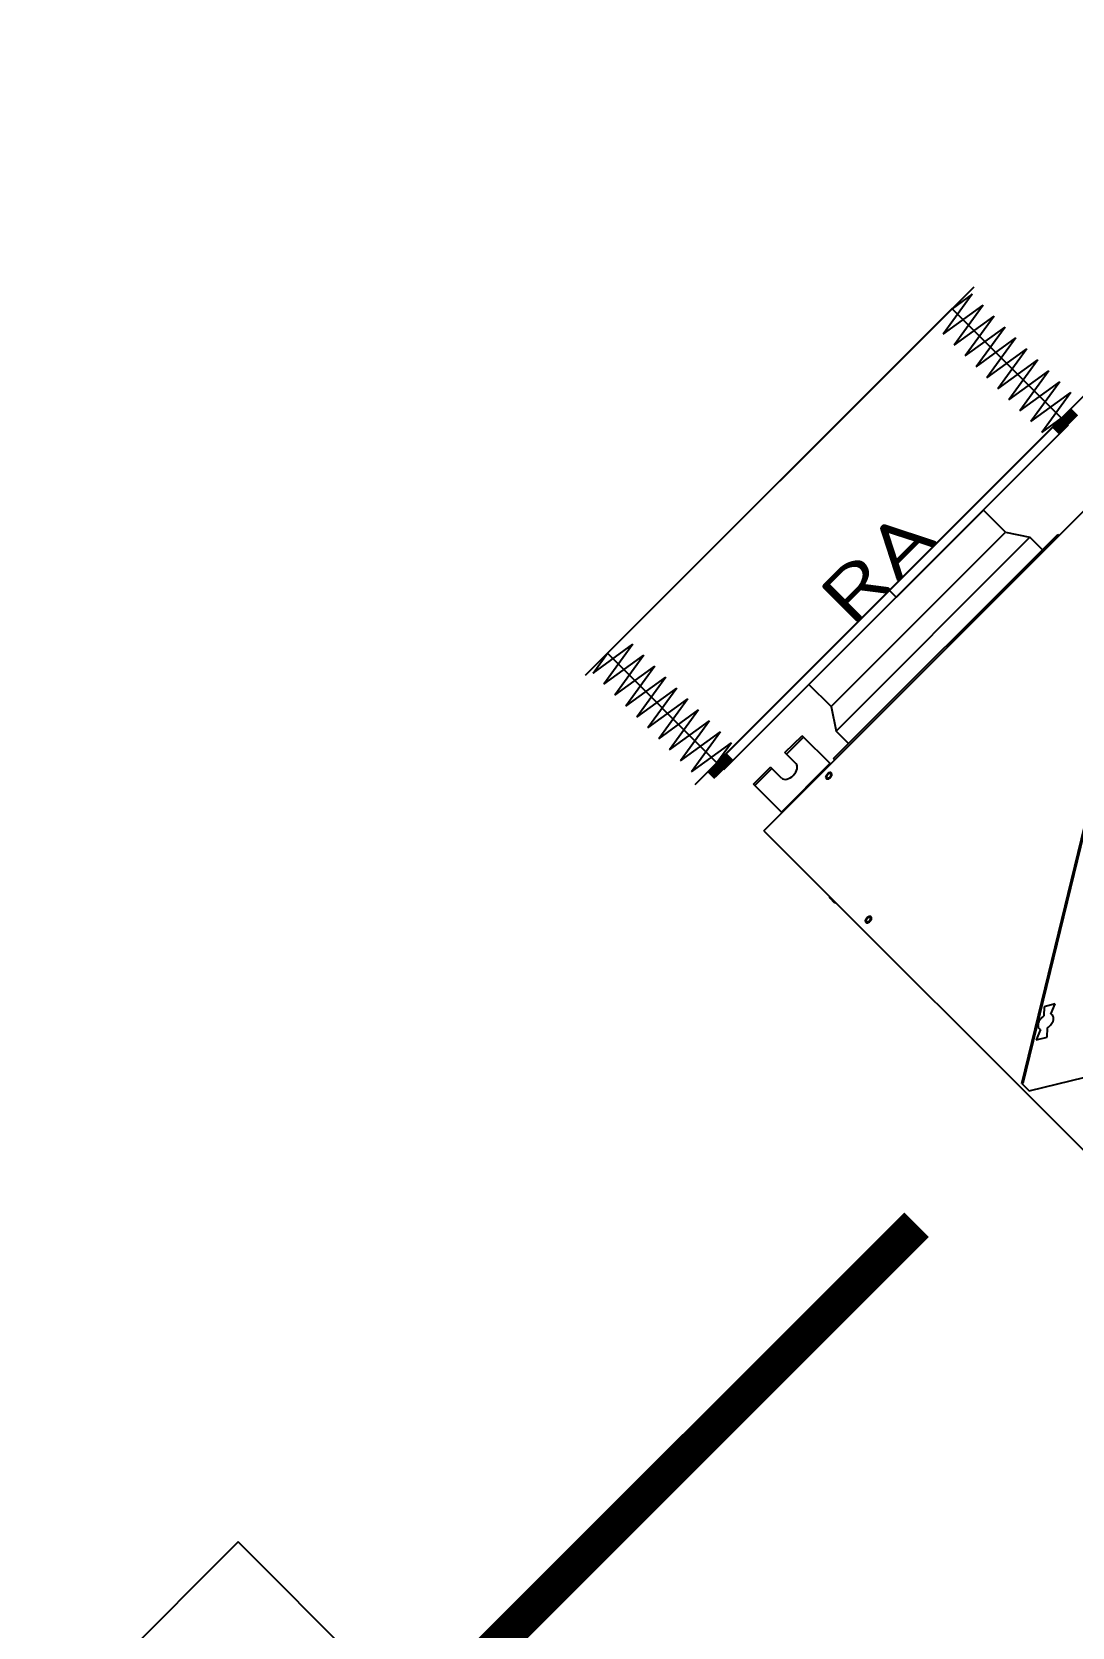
# Model space of a CAD drawing. Extents: x 815029915 to 815825525, y 579155098 to 579748855.
# Drawn here: x 815234161 to 815235505, y 579439717 to 579441779 of the extents above; entities that cross this region are included whole.
import ezdxf

# ---------------------------------------------------------------- set-up
doc = ezdxf.new("R2010")
doc.units = 0
doc.header["$LTSCALE"] = 100
doc.header["$MEASUREMENT"] = 0
doc.linetypes.add('CENTER2', pattern=[1.125, 0.75, -0.125, 0.125, -0.125])
for name, color, linetype in [('AXIS', 3, 'Continuous'), ('H-全热回收除霾新风机-设备', 7, 'Continuous'), ('H-空调-VRV-设备', 7, 'Continuous'), ('H-通风-排风-中心线', 5, 'CENTER2'), ('H-通风-排风-法兰', 2, 'Continuous'), ('H-通风-排风-端线', 2, 'Continuous'), ('H-通风-排风-阀门', 7, 'Continuous'), ('H-通风-排风-风管', 31, 'Continuous'), ('电-强电平面-线缆', 3, 'Continuous')]:
    doc.layers.add(name, color=color, linetype=linetype)
doc.styles.add('_TCH_DIM_T3', font='SIMPLEX', dxfattribs={"width": 0.705882, "bigfont": 'GBCBIG'})
doc.styles.get("Standard").update_dxf_attribs({"font": 'gbenor.shx', "bigfont": 'gbcbig.shx'})
doc.dimstyles.new('_TCH_ARCH-100', dxfattribs={"dimscale": 100, "dimtxt": 2.975, "dimasz": 1, "dimexe": 2.5, "dimexo": 3, "dimgap": 1, "dimtad": 1, "dimdec": 0, "dimzin": 0, "dimdsep": 46, "dimtxsty": '_TCH_DIM_T3', "dimblk": 'ARCHTICK', "dimcen": 0.09, "dimclrt": 7, "dimazin": 2, "dimtfac": 1, "dimtdec": 0, "dimtix": 1, "dimtmove": 2, "dimatfit": 3, "dimfxl": 0, "dimtolj": 1, "dimtzin": 0, "dimarcsym": 0})

# ---------------------------------------------------------------- blocks, each defined once
blk = doc.blocks.new('$VRV_美的$00000019')
for p, q in [((-600, 330), (600, 330)), ((-600, -330), (-600, 330)), ((600, 330), (600, -330)), ((600, -330), (600, 330)), ((-150, -180), (-350, -180)), ((-350, -330), (-350, -180)), ((-150, -330), (-150, -180)), ((350, -180), (150, -180)), ((150, -330), (150, -180)), ((350, -330), (350, -180)), ((600, -330), (-600, -330))]:
    blk.add_line(p, q)
blk = doc.blocks.new('_ArchTick')
at = {"color": 0, "linetype": 'ByBlock', "const_width": 0.4}
blk.add_lwpolyline([(-0.5, -0.5), (0.5, 0.5)], dxfattribs=at)
blk = doc.blocks.new('*D244')
at = {"layer": 'AXIS', "color": 0, "lineweight": -2, "transparency": 16777216}
for p, q in [((815249559.1, 579446438.2), (815251857.2, 579444140.1)), ((815236760.5, 579429396.9), (815251680.5, 579444316.9)), ((815234639.2, 579431518.2), (815236937.3, 579429220.2))]:
    blk.add_line(p, q, dxfattribs=at)
at = {"layer": 'Defpoints', "color": 0, "transparency": 16777216}
for p in [(815249347, 579446650.3), (815251680.5, 579444316.9), (815234427.1, 579431730.4)]:
    blk.add_point(p, dxfattribs=at)
at = {"layer": 'AXIS', "color": 0, "lineweight": -2, "transparency": 16777216, "xscale": 100, "yscale": 100, "zscale": 100}
for p, rotation in [((815251680.5, 579444316.9), 44.99999999977111), ((815236760.5, 579429396.9), 224.9999999997711)]:
    blk.add_blockref('_ArchTick', p, dxfattribs=dict(at, rotation=rotation))
at = {"layer": 'AXIS', "color": 7, "transparency": 16777216, "insert": (815244044.6, 579437032.8), "char_height": 297.5, "attachment_point": 5, "rotation": 45, "style": '_TCH_DIM_T3'}
blk.add_mtext('\\A1;21100', dxfattribs=at)
blk = doc.blocks.new('00000031Body')
for p, q in [((-237.5, 550), (-250, 500)), ((-237.5, 550), (-212.5, 450)), ((-212.5, 450), (-187.5, 550)), ((-187.5, 550), (-162.5, 450)), ((-162.5, 450), (-137.5, 550)), ((-137.5, 550), (-112.5, 450)), ((-112.5, 450), (-87.5, 550)), ((-87.5, 550), (-62.5, 450)), ((-62.5, 450), (-37.5, 550)), ((-37.5, 550), (-12.5, 450)), ((-12.5, 450), (12.5, 550)), ((12.5, 550), (37.5, 450)), ((37.5, 450), (62.5, 550)), ((62.5, 550), (87.5, 450)), ((87.5, 450), (112.5, 550)), ((112.5, 550), (137.5, 450)), ((137.5, 450), (162.5, 550)), ((162.5, 550), (187.5, 450)), ((187.5, 450), (212.5, 550)), ((212.5, 550), (237.5, 450)), ((-250, 500), (250, 500)), ((237.5, 450), (250, 500)), ((250, -500), (250, 500)), ((-237.5, -550), (-212.5, -450)), ((-212.5, -450), (-187.5, -550)), ((-187.5, -550), (-162.5, -450)), ((-162.5, -450), (-137.5, -550)), ((-137.5, -550), (-112.5, -450)), ((-112.5, -450), (-87.5, -550)), ((-87.5, -550), (-62.5, -450)), ((-62.5, -450), (-37.5, -550)), ((-37.5, -550), (-12.5, -450)), ((-12.5, -450), (12.5, -550)), ((12.5, -550), (37.5, -450)), ((37.5, -450), (62.5, -550)), ((62.5, -550), (87.5, -450)), ((87.5, -450), (112.5, -550)), ((112.5, -550), (137.5, -450)), ((137.5, -450), (162.5, -550)), ((162.5, -550), (187.5, -450)), ((187.5, -450), (212.5, -550)), ((212.5, -550), (237.5, -450)), ((237.5, -450), (250, -500)), ((-237.5, -550), (-250, -500))]:
    blk.add_line(p, q)
at = {"color": 0, "linetype": 'ByBlock', "lineweight": -2}
for p, q in [((-250, -500), (-250, 500)), ((250, -500), (250, 500)), ((-250, -500), (250, -500))]:
    blk.add_line(p, q, dxfattribs=at)

msp = doc.modelspace()

# ---------------------------------------------------------------- linework, layer by layer
at = {"layer": 'H-全热回收除霾新风机-设备'}
for p, q in [((815235106.9, 579440746.5), (815236518.7, 579442158.4)), ((815235106.9, 579440746.5), (815236518.7, 579442158.4)), ((815235165.4, 579440935.5), (815235390.9, 579441161)), ((815235165.4, 579440935.5), (815235390.9, 579441161)), ((815235419.5, 579441132.4), (815235390.9, 579441161)), ((815235419.5, 579441132.4), (815235390.9, 579441161)), ((815235194, 579440906.9), (815235419.5, 579441132.4)), ((815235194, 579440906.9), (815235419.5, 579441132.4)), ((815235197.1, 579440839.6), (815235486.8, 579441129.3)), ((815235197.1, 579440839.6), (815235486.8, 579441129.3)), ((815235200.5, 579440875.3), (815235451, 579441125.9)), ((815235200.5, 579440875.3), (815235451, 579441125.9)), ((815235419.5, 579441132.4), (815235451, 579441125.9)), ((815235419.5, 579441132.4), (815235451, 579441125.9)), ((815235467.2, 579441109.7), (815235451, 579441125.9)), ((815235467.2, 579441109.7), (815235451, 579441125.9)), ((815235488.2, 579441127.9), (815235486.8, 579441129.3)), ((815235488.2, 579441127.9), (815235486.8, 579441129.3)), ((815235440.3, 579440419.9), (815235576.4, 579440978.1)), ((815235440.3, 579440419.9), (815235576.4, 579440978.1)), ((815235442.1, 579440420.3), (815235578.3, 579440978.9)), ((815235442.1, 579440420.3), (815235578.3, 579440978.9)), ((815235194, 579440906.9), (815235165.4, 579440935.5)), ((815235194, 579440906.9), (815235165.4, 579440935.5)), ((815235194, 579440906.9), (815235200.5, 579440875.3)), ((815235194, 579440906.9), (815235200.5, 579440875.3)), ((815235134.4, 579440847.4), (815235156.4, 579440869.3)), ((815235134.4, 579440847.4), (815235156.4, 579440869.3)), ((815235136.3, 579440845.5), (815235158.3, 579440867.4)), ((815235136.3, 579440845.5), (815235158.3, 579440867.4)), ((815235193, 579440832.7), (815235156.4, 579440869.3)), ((815235193, 579440832.7), (815235156.4, 579440869.3)), ((815235216.6, 579440859.2), (815235200.5, 579440875.3)), ((815235216.6, 579440859.2), (815235200.5, 579440875.3)), ((815235148.7, 579440833.1), (815235134.4, 579440847.4)), ((815235148.7, 579440833.1), (815235134.4, 579440847.4)), ((815235198.5, 579440838.2), (815235197.1, 579440839.6)), ((815235198.5, 579440838.2), (815235197.1, 579440839.6)), ((815235093.7, 579440806.7), (815235115.7, 579440828.6)), ((815235093.7, 579440806.7), (815235115.7, 579440828.6)), ((815235095.6, 579440804.8), (815235117.6, 579440826.7)), ((815235095.6, 579440804.8), (815235117.6, 579440826.7)), ((815235129.9, 579440814.3), (815235115.7, 579440828.6)), ((815235129.9, 579440814.3), (815235115.7, 579440828.6)), ((815235129.9, 579440770.5), (815235192.5, 579440833.2)), ((815235129.9, 579440770.5), (815235192.5, 579440833.2)), ((815235129.9, 579440814.3), (815235131.2, 579440813.4)), ((815235129.9, 579440814.3), (815235131.2, 579440813.4)), ((815235138.9, 579440813.8), (815235141, 579440814.8)), ((815235138.9, 579440813.8), (815235141, 579440814.8)), ((815235141, 579440814.8), (815235143.1, 579440816.3)), ((815235141, 579440814.8), (815235143.1, 579440816.3)), ((815235143.1, 579440816.3), (815235145, 579440818)), ((815235143.1, 579440816.3), (815235145, 579440818)), ((815235145, 579440818), (815235146.8, 579440820)), ((815235145, 579440818), (815235146.8, 579440820)), ((815235146.8, 579440820), (815235148.2, 579440822)), ((815235146.8, 579440820), (815235148.2, 579440822)), ((815235148.2, 579440822), (815235149.3, 579440824.2)), ((815235148.2, 579440822), (815235149.3, 579440824.2)), ((815235149.7, 579440831.8), (815235148.7, 579440833.1)), ((815235149.7, 579440831.8), (815235148.7, 579440833.1)), ((815235149.3, 579440824.2), (815235150, 579440826.3)), ((815235149.3, 579440824.2), (815235150, 579440826.3)), ((815235150.2, 579440830.2), (815235149.7, 579440831.8)), ((815235150.2, 579440830.2), (815235149.7, 579440831.8)), ((815235150, 579440826.3), (815235150.3, 579440828.4)), ((815235150, 579440826.3), (815235150.3, 579440828.4)), ((815235150.3, 579440828.4), (815235150.2, 579440830.2)), ((815235150.3, 579440828.4), (815235150.2, 579440830.2)), ((815235187.1, 579440816.4), (815235186.9, 579440815.7)), ((815235187.1, 579440816.4), (815235186.9, 579440815.7)), ((815235186.9, 579440815.7), (815235187, 579440815)), ((815235186.9, 579440815.7), (815235187, 579440815)), ((815235187, 579440815), (815235187.2, 579440814.4)), ((815235187, 579440815), (815235187.2, 579440814.4)), ((815235187.3, 579440817.2), (815235187.1, 579440816.4)), ((815235187.3, 579440817.2), (815235187.1, 579440816.4)), ((815235187.2, 579440814.4), (815235187.5, 579440813.9)), ((815235187.2, 579440814.4), (815235187.5, 579440813.9)), ((815235187.7, 579440818), (815235187.3, 579440817.2)), ((815235187.7, 579440818), (815235187.3, 579440817.2)), ((815235188.3, 579440818.8), (815235187.7, 579440818)), ((815235188.3, 579440818.8), (815235187.7, 579440818)), ((815235188.2, 579440816.7), (815235188.1, 579440816.2)), ((815235188.2, 579440816.7), (815235188.1, 579440816.2)), ((815235188.1, 579440816.2), (815235188.2, 579440815.7)), ((815235188.1, 579440816.2), (815235188.2, 579440815.7)), ((815235188.4, 579440817.3), (815235188.2, 579440816.7)), ((815235188.4, 579440817.3), (815235188.2, 579440816.7)), ((815235188.2, 579440815.7), (815235188.3, 579440815.2)), ((815235188.2, 579440815.7), (815235188.3, 579440815.2)), ((815235188.9, 579440819.5), (815235188.3, 579440818.8)), ((815235188.9, 579440819.5), (815235188.3, 579440818.8)), ((815235188.3, 579440815.2), (815235188.6, 579440814.9)), ((815235188.3, 579440815.2), (815235188.6, 579440814.9)), ((815235188.7, 579440817.8), (815235188.4, 579440817.3)), ((815235188.7, 579440817.8), (815235188.4, 579440817.3)), ((815235188.6, 579440814.9), (815235188.9, 579440814.6)), ((815235188.6, 579440814.9), (815235188.9, 579440814.6)), ((815235189.1, 579440818.4), (815235188.7, 579440817.8)), ((815235189.1, 579440818.4), (815235188.7, 579440817.8)), ((815235189.7, 579440820.2), (815235188.9, 579440819.5)), ((815235189.7, 579440820.2), (815235188.9, 579440819.5)), ((815235188.9, 579440814.6), (815235189.3, 579440814.5)), ((815235188.9, 579440814.6), (815235189.3, 579440814.5)), ((815235189.5, 579440818.9), (815235189.1, 579440818.4)), ((815235189.5, 579440818.9), (815235189.1, 579440818.4)), ((815235189.3, 579440814.5), (815235189.8, 579440814.5)), ((815235189.3, 579440814.5), (815235189.8, 579440814.5)), ((815235190.1, 579440819.4), (815235189.5, 579440818.9)), ((815235190.1, 579440819.4), (815235189.5, 579440818.9)), ((815235190.4, 579440820.7), (815235189.7, 579440820.2)), ((815235190.4, 579440820.7), (815235189.7, 579440820.2)), ((815235189.8, 579440814.5), (815235190.4, 579440814.6)), ((815235189.8, 579440814.5), (815235190.4, 579440814.6)), ((815235190.6, 579440819.8), (815235190.1, 579440819.4)), ((815235190.6, 579440819.8), (815235190.1, 579440819.4)), ((815235191.2, 579440821.1), (815235190.4, 579440820.7)), ((815235191.2, 579440821.1), (815235190.4, 579440820.7)), ((815235190.4, 579440814.6), (815235190.9, 579440814.7)), ((815235190.4, 579440814.6), (815235190.9, 579440814.7)), ((815235191.2, 579440820.1), (815235190.6, 579440819.8)), ((815235191.2, 579440820.1), (815235190.6, 579440819.8)), ((815235190.9, 579440814.7), (815235191.5, 579440815)), ((815235190.9, 579440814.7), (815235191.5, 579440815)), ((815235192, 579440821.4), (815235191.2, 579440821.1)), ((815235192, 579440821.4), (815235191.2, 579440821.1)), ((815235191.8, 579440820.2), (815235191.2, 579440820.1)), ((815235191.8, 579440820.2), (815235191.2, 579440820.1)), ((815235191.5, 579440815), (815235192.1, 579440815.4)), ((815235191.5, 579440815), (815235192.1, 579440815.4)), ((815235191.7, 579440814.1), (815235192.5, 579440814.6)), ((815235191.7, 579440814.1), (815235192.5, 579440814.6)), ((815235192.3, 579440820.3), (815235191.8, 579440820.2)), ((815235192.3, 579440820.3), (815235191.8, 579440820.2)), ((815235192.8, 579440821.5), (815235192, 579440821.4)), ((815235192.8, 579440821.5), (815235192, 579440821.4)), ((815235192.1, 579440815.4), (815235192.6, 579440815.9)), ((815235192.1, 579440815.4), (815235192.6, 579440815.9)), ((815235192.8, 579440820.3), (815235192.3, 579440820.3)), ((815235192.8, 579440820.3), (815235192.3, 579440820.3)), ((815235192.5, 579440814.6), (815235193.2, 579440815.3)), ((815235192.5, 579440814.6), (815235193.2, 579440815.3)), ((815235192.6, 579440815.9), (815235193.1, 579440816.4)), ((815235192.6, 579440815.9), (815235193.1, 579440816.4)), ((815235193.5, 579440821.5), (815235192.8, 579440821.5)), ((815235193.5, 579440821.5), (815235192.8, 579440821.5)), ((815235193.2, 579440820.2), (815235192.8, 579440820.3)), ((815235193.2, 579440820.2), (815235192.8, 579440820.3)), ((815235193.1, 579440816.4), (815235193.4, 579440817)), ((815235193.1, 579440816.4), (815235193.4, 579440817)), ((815235193.6, 579440819.9), (815235193.2, 579440820.2)), ((815235193.6, 579440819.9), (815235193.2, 579440820.2)), ((815235193.2, 579440815.3), (815235193.9, 579440816)), ((815235193.2, 579440815.3), (815235193.9, 579440816)), ((815235193.4, 579440817), (815235193.7, 579440817.5)), ((815235193.4, 579440817), (815235193.7, 579440817.5)), ((815235194.1, 579440821.3), (815235193.5, 579440821.5)), ((815235194.1, 579440821.3), (815235193.5, 579440821.5)), ((815235193.8, 579440819.6), (815235193.6, 579440819.9)), ((815235193.8, 579440819.6), (815235193.6, 579440819.9)), ((815235193.7, 579440817.5), (815235193.9, 579440818.1)), ((815235193.7, 579440817.5), (815235193.9, 579440818.1)), ((815235194, 579440819.1), (815235193.8, 579440819.6)), ((815235194, 579440819.1), (815235193.8, 579440819.6)), ((815235193.9, 579440818.1), (815235194, 579440818.6)), ((815235193.9, 579440818.1), (815235194, 579440818.6)), ((815235193.9, 579440816), (815235194.4, 579440816.8)), ((815235193.9, 579440816), (815235194.4, 579440816.8)), ((815235194, 579440818.6), (815235194, 579440819.1)), ((815235194, 579440818.6), (815235194, 579440819.1)), ((815235194.6, 579440820.9), (815235194.1, 579440821.3)), ((815235194.6, 579440820.9), (815235194.1, 579440821.3)), ((815235194.4, 579440816.8), (815235194.8, 579440817.6)), ((815235194.4, 579440816.8), (815235194.8, 579440817.6)), ((815235194.9, 579440820.4), (815235194.6, 579440820.9)), ((815235194.9, 579440820.4), (815235194.6, 579440820.9)), ((815235194.8, 579440817.6), (815235195.1, 579440818.4)), ((815235194.8, 579440817.6), (815235195.1, 579440818.4)), ((815235195.1, 579440819.8), (815235194.9, 579440820.4)), ((815235195.1, 579440819.8), (815235194.9, 579440820.4)), ((815235195.2, 579440819.1), (815235195.1, 579440819.8)), ((815235195.2, 579440819.1), (815235195.1, 579440819.8)), ((815235195.1, 579440818.4), (815235195.2, 579440819.1)), ((815235195.1, 579440818.4), (815235195.2, 579440819.1)), ((815235130.4, 579440770), (815235093.7, 579440806.7)), ((815235130.4, 579440770), (815235093.7, 579440806.7)), ((815235131.2, 579440813.4), (815235132.8, 579440812.9)), ((815235131.2, 579440813.4), (815235132.8, 579440812.9)), ((815235132.8, 579440812.9), (815235134.7, 579440812.7)), ((815235132.8, 579440812.9), (815235134.7, 579440812.7)), ((815235134.7, 579440812.7), (815235136.7, 579440813)), ((815235134.7, 579440812.7), (815235136.7, 579440813)), ((815235136.7, 579440813), (815235138.9, 579440813.8)), ((815235136.7, 579440813), (815235138.9, 579440813.8)), ((815235187.5, 579440813.9), (815235188, 579440813.5)), ((815235187.5, 579440813.9), (815235188, 579440813.5)), ((815235188, 579440813.5), (815235188.6, 579440813.3)), ((815235188, 579440813.5), (815235188.6, 579440813.3)), ((815235188.6, 579440813.3), (815235189.3, 579440813.3)), ((815235188.6, 579440813.3), (815235189.3, 579440813.3)), ((815235189.3, 579440813.3), (815235190.1, 579440813.4)), ((815235189.3, 579440813.3), (815235190.1, 579440813.4)), ((815235190.1, 579440813.4), (815235190.9, 579440813.7)), ((815235190.1, 579440813.4), (815235190.9, 579440813.7)), ((815235190.9, 579440813.7), (815235191.7, 579440814.1)), ((815235190.9, 579440813.7), (815235191.7, 579440814.1)), ((815235106.9, 579440746.5), (815235854.1, 579439999.3)), ((815235106.9, 579440746.5), (815235854.1, 579439999.3)), ((815235192.1, 579440660.8), (815235192, 579440660.7)), ((815235192.1, 579440660.8), (815235192, 579440660.7)), ((815235192, 579440660.7), (815235192, 579440660.6)), ((815235192, 579440660.7), (815235192, 579440660.6)), ((815235192, 579440660.6), (815235192, 579440660.5)), ((815235192, 579440660.6), (815235192, 579440660.5)), ((815235192, 579440660.5), (815235192, 579440660.4)), ((815235192, 579440660.5), (815235192, 579440660.4)), ((815235192, 579440660.4), (815235192, 579440660.3)), ((815235192, 579440660.4), (815235192, 579440660.3)), ((815235192, 579440660.3), (815235192, 579440660.2)), ((815235192, 579440660.3), (815235192, 579440660.2)), ((815235192, 579440660.2), (815235192, 579440660.1)), ((815235192, 579440660.2), (815235192, 579440660.1)), ((815235192, 579440660.1), (815235192, 579440660)), ((815235192, 579440660.1), (815235192, 579440660)), ((815235192, 579440660), (815235192.1, 579440659.9)), ((815235192, 579440660), (815235192.1, 579440659.9)), ((815235192.2, 579440661.2), (815235192.1, 579440661.1)), ((815235192.2, 579440661.2), (815235192.1, 579440661.1)), ((815235192.1, 579440661.1), (815235192.1, 579440661)), ((815235192.1, 579440661.1), (815235192.1, 579440661)), ((815235192.1, 579440661), (815235192.1, 579440660.8)), ((815235192.1, 579440661), (815235192.1, 579440660.8)), ((815235192.1, 579440659.9), (815235192.1, 579440659.8)), ((815235192.1, 579440659.9), (815235192.1, 579440659.8)), ((815235192.1, 579440659.8), (815235192.1, 579440659.7)), ((815235192.1, 579440659.8), (815235192.1, 579440659.7)), ((815235192.1, 579440659.7), (815235192.2, 579440659.7)), ((815235192.1, 579440659.7), (815235192.2, 579440659.7)), ((815235192.2, 579440659.7), (815235192.2, 579440659.6)), ((815235192.2, 579440659.7), (815235192.2, 579440659.6)), ((815235198.9, 579440652.9), (815235192.2, 579440659.6)), ((815235198.9, 579440652.9), (815235192.2, 579440659.6)), ((815235198.9, 579440652.9), (815235199.7, 579440653.7)), ((815235198.9, 579440652.9), (815235199.7, 579440653.7)), ((815235238.2, 579440630.6), (815235238.1, 579440629.8)), ((815235238.2, 579440630.6), (815235238.1, 579440629.8)), ((815235238.1, 579440629.8), (815235238.2, 579440629.1)), ((815235238.1, 579440629.8), (815235238.2, 579440629.1)), ((815235238.5, 579440631.4), (815235238.2, 579440630.6)), ((815235238.5, 579440631.4), (815235238.2, 579440630.6)), ((815235238.2, 579440629.1), (815235238.4, 579440628.5)), ((815235238.2, 579440629.1), (815235238.4, 579440628.5)), ((815235238.9, 579440632.2), (815235238.5, 579440631.4)), ((815235238.9, 579440632.2), (815235238.5, 579440631.4)), ((815235239.4, 579440633), (815235238.9, 579440632.2)), ((815235239.4, 579440633), (815235238.9, 579440632.2)), ((815235239.4, 579440630.9), (815235239.3, 579440630.3)), ((815235239.4, 579440630.9), (815235239.3, 579440630.3)), ((815235239.3, 579440630.3), (815235239.3, 579440629.8)), ((815235239.3, 579440630.3), (815235239.3, 579440629.8)), ((815235239.3, 579440629.8), (815235239.5, 579440629.4)), ((815235239.3, 579440629.8), (815235239.5, 579440629.4)), ((815235240.1, 579440633.7), (815235239.4, 579440633)), ((815235240.1, 579440633.7), (815235239.4, 579440633)), ((815235239.6, 579440631.4), (815235239.4, 579440630.9)), ((815235239.6, 579440631.4), (815235239.4, 579440630.9)), ((815235239.5, 579440629.4), (815235239.7, 579440629)), ((815235239.5, 579440629.4), (815235239.7, 579440629)), ((815235239.9, 579440632), (815235239.6, 579440631.4)), ((815235239.9, 579440632), (815235239.6, 579440631.4)), ((815235239.7, 579440629), (815235240.1, 579440628.8)), ((815235239.7, 579440629), (815235240.1, 579440628.8)), ((815235240.3, 579440632.6), (815235239.9, 579440632)), ((815235240.3, 579440632.6), (815235239.9, 579440632)), ((815235240.8, 579440634.3), (815235240.1, 579440633.7)), ((815235240.8, 579440634.3), (815235240.1, 579440633.7)), ((815235240.1, 579440628.8), (815235240.5, 579440628.6)), ((815235240.1, 579440628.8), (815235240.5, 579440628.6)), ((815235240.7, 579440633.1), (815235240.3, 579440632.6)), ((815235240.7, 579440633.1), (815235240.3, 579440632.6)), ((815235240.5, 579440628.6), (815235241, 579440628.6)), ((815235240.5, 579440628.6), (815235241, 579440628.6)), ((815235241.2, 579440633.5), (815235240.7, 579440633.1)), ((815235241.2, 579440633.5), (815235240.7, 579440633.1)), ((815235241.6, 579440634.9), (815235240.8, 579440634.3)), ((815235241.6, 579440634.9), (815235240.8, 579440634.3)), ((815235241, 579440628.6), (815235241.5, 579440628.7)), ((815235241, 579440628.6), (815235241.5, 579440628.7)), ((815235241.8, 579440633.9), (815235241.2, 579440633.5)), ((815235241.8, 579440633.9), (815235241.2, 579440633.5)), ((815235241.5, 579440628.7), (815235242.1, 579440628.9)), ((815235241.5, 579440628.7), (815235242.1, 579440628.9)), ((815235242.4, 579440635.3), (815235241.6, 579440634.9)), ((815235242.4, 579440635.3), (815235241.6, 579440634.9)), ((815235242.4, 579440634.2), (815235241.8, 579440633.9)), ((815235242.4, 579440634.2), (815235241.8, 579440633.9)), ((815235242.1, 579440628.9), (815235242.7, 579440629.2)), ((815235242.1, 579440628.9), (815235242.7, 579440629.2)), ((815235243.2, 579440635.6), (815235242.4, 579440635.3)), ((815235243.2, 579440635.6), (815235242.4, 579440635.3)), ((815235242.9, 579440634.4), (815235242.4, 579440634.2)), ((815235242.9, 579440634.4), (815235242.4, 579440634.2)), ((815235242.7, 579440629.2), (815235243.2, 579440629.6)), ((815235242.7, 579440629.2), (815235243.2, 579440629.6)), ((815235243.5, 579440634.5), (815235242.9, 579440634.4)), ((815235243.5, 579440634.5), (815235242.9, 579440634.4)), ((815235242.9, 579440628.2), (815235243.6, 579440628.8)), ((815235242.9, 579440628.2), (815235243.6, 579440628.8)), ((815235244, 579440635.7), (815235243.2, 579440635.6)), ((815235244, 579440635.7), (815235243.2, 579440635.6)), ((815235243.2, 579440629.6), (815235243.8, 579440630)), ((815235243.2, 579440629.6), (815235243.8, 579440630)), ((815235244, 579440634.4), (815235243.5, 579440634.5)), ((815235244, 579440634.4), (815235243.5, 579440634.5)), ((815235243.6, 579440628.8), (815235244.4, 579440629.4)), ((815235243.6, 579440628.8), (815235244.4, 579440629.4)), ((815235243.8, 579440630), (815235244.2, 579440630.5)), ((815235243.8, 579440630), (815235244.2, 579440630.5)), ((815235244.7, 579440635.6), (815235244, 579440635.7)), ((815235244.7, 579440635.6), (815235244, 579440635.7)), ((815235244.4, 579440634.3), (815235244, 579440634.4)), ((815235244.4, 579440634.3), (815235244, 579440634.4)), ((815235244.2, 579440630.5), (815235244.6, 579440631.1)), ((815235244.2, 579440630.5), (815235244.6, 579440631.1)), ((815235244.7, 579440634.1), (815235244.4, 579440634.3)), ((815235244.7, 579440634.1), (815235244.4, 579440634.3)), ((815235244.4, 579440629.4), (815235245, 579440630.1)), ((815235244.4, 579440629.4), (815235245, 579440630.1)), ((815235244.6, 579440631.1), (815235244.9, 579440631.7)), ((815235244.6, 579440631.1), (815235244.9, 579440631.7)), ((815235245.3, 579440635.4), (815235244.7, 579440635.6)), ((815235245.3, 579440635.4), (815235244.7, 579440635.6)), ((815235245, 579440633.7), (815235244.7, 579440634.1)), ((815235245, 579440633.7), (815235244.7, 579440634.1)), ((815235244.9, 579440631.7), (815235245.1, 579440632.2)), ((815235244.9, 579440631.7), (815235245.1, 579440632.2)), ((815235245.1, 579440633.3), (815235245, 579440633.7)), ((815235245.1, 579440633.3), (815235245, 579440633.7)), ((815235245, 579440630.1), (815235245.6, 579440630.9)), ((815235245, 579440630.1), (815235245.6, 579440630.9)), ((815235245.2, 579440632.8), (815235245.1, 579440633.3)), ((815235245.2, 579440632.8), (815235245.1, 579440633.3)), ((815235245.1, 579440632.2), (815235245.2, 579440632.8)), ((815235245.1, 579440632.2), (815235245.2, 579440632.8)), ((815235245.8, 579440635.1), (815235245.3, 579440635.4)), ((815235245.8, 579440635.1), (815235245.3, 579440635.4)), ((815235245.6, 579440630.9), (815235246, 579440631.7)), ((815235245.6, 579440630.9), (815235246, 579440631.7)), ((815235246.1, 579440634.6), (815235245.8, 579440635.1)), ((815235246.1, 579440634.6), (815235245.8, 579440635.1)), ((815235246, 579440631.7), (815235246.2, 579440632.5)), ((815235246, 579440631.7), (815235246.2, 579440632.5)), ((815235246.3, 579440634), (815235246.1, 579440634.6)), ((815235246.3, 579440634), (815235246.1, 579440634.6)), ((815235246.2, 579440632.5), (815235246.4, 579440633.3)), ((815235246.2, 579440632.5), (815235246.4, 579440633.3)), ((815235246.4, 579440633.3), (815235246.3, 579440634)), ((815235246.4, 579440633.3), (815235246.3, 579440634)), ((815235238.4, 579440628.5), (815235238.7, 579440628)), ((815235238.4, 579440628.5), (815235238.7, 579440628)), ((815235238.7, 579440628), (815235239.2, 579440627.7)), ((815235238.7, 579440628), (815235239.2, 579440627.7)), ((815235239.2, 579440627.7), (815235239.8, 579440627.5)), ((815235239.2, 579440627.7), (815235239.8, 579440627.5)), ((815235239.8, 579440627.5), (815235240.5, 579440627.4)), ((815235239.8, 579440627.5), (815235240.5, 579440627.4)), ((815235240.5, 579440627.4), (815235241.3, 579440627.5)), ((815235240.5, 579440627.4), (815235241.3, 579440627.5)), ((815235241.3, 579440627.5), (815235242.1, 579440627.8)), ((815235241.3, 579440627.5), (815235242.1, 579440627.8)), ((815235242.1, 579440627.8), (815235242.9, 579440628.2)), ((815235242.1, 579440627.8), (815235242.9, 579440628.2)), ((815235466.5, 579440504.9), (815235465.3, 579440503.7)), ((815235466.5, 579440504.9), (815235465.3, 579440503.7)), ((815235467.7, 579440506), (815235466.5, 579440504.9)), ((815235467.7, 579440506), (815235466.5, 579440504.9)), ((815235469.1, 579440507), (815235467.7, 579440506)), ((815235469.1, 579440507), (815235467.7, 579440506)), ((815235469.5, 579440519), (815235469.1, 579440507)), ((815235469.5, 579440519), (815235469.1, 579440507)), ((815235483.7, 579440522.5), (815235469.5, 579440519)), ((815235483.7, 579440522.5), (815235469.5, 579440519)), ((815235478, 579440509.2), (815235483.7, 579440522.5)), ((815235478, 579440509.2), (815235483.7, 579440522.5)), ((815235478.9, 579440508.8), (815235478, 579440509.2)), ((815235478.9, 579440508.8), (815235478, 579440509.2)), ((815235479.8, 579440508.2), (815235478.9, 579440508.8)), ((815235479.8, 579440508.2), (815235478.9, 579440508.8)), ((815235480.5, 579440507.4), (815235479.8, 579440508.2)), ((815235480.5, 579440507.4), (815235479.8, 579440508.2)), ((815235481, 579440506.5), (815235480.5, 579440507.4)), ((815235481, 579440506.5), (815235480.5, 579440507.4)), ((815235481.3, 579440505.5), (815235481, 579440506.5)), ((815235481.3, 579440505.5), (815235481, 579440506.5)), ((815235481.5, 579440504.3), (815235481.3, 579440505.5)), ((815235481.5, 579440504.3), (815235481.3, 579440505.5)), ((815235464.8, 579440489.6), (815235459, 579440476.3)), ((815235464.8, 579440489.6), (815235459, 579440476.3)), ((815235461.4, 579440495.7), (815235461.3, 579440494.4)), ((815235461.4, 579440495.7), (815235461.3, 579440494.4)), ((815235461.3, 579440494.4), (815235461.5, 579440493.3)), ((815235461.3, 579440494.4), (815235461.5, 579440493.3)), ((815235461.6, 579440497), (815235461.4, 579440495.7)), ((815235461.6, 579440497), (815235461.4, 579440495.7)), ((815235461.5, 579440493.3), (815235461.8, 579440492.2)), ((815235461.5, 579440493.3), (815235461.8, 579440492.2)), ((815235462, 579440498.4), (815235461.6, 579440497)), ((815235462, 579440498.4), (815235461.6, 579440497)), ((815235461.8, 579440492.2), (815235462.3, 579440491.3)), ((815235461.8, 579440492.2), (815235462.3, 579440491.3)), ((815235462.6, 579440499.7), (815235462, 579440498.4)), ((815235462.6, 579440499.7), (815235462, 579440498.4)), ((815235462.3, 579440491.3), (815235463, 579440490.6)), ((815235462.3, 579440491.3), (815235463, 579440490.6)), ((815235463.4, 579440501.1), (815235462.6, 579440499.7)), ((815235463.4, 579440501.1), (815235462.6, 579440499.7)), ((815235463, 579440490.6), (815235463.8, 579440490)), ((815235463, 579440490.6), (815235463.8, 579440490)), ((815235464.3, 579440502.5), (815235463.4, 579440501.1)), ((815235464.3, 579440502.5), (815235463.4, 579440501.1)), ((815235463.8, 579440490), (815235464.8, 579440489.6)), ((815235463.8, 579440490), (815235464.8, 579440489.6)), ((815235465.3, 579440503.7), (815235464.3, 579440502.5)), ((815235465.3, 579440503.7), (815235464.3, 579440502.5)), ((815235473.3, 579440479.7), (815235473.7, 579440491.7)), ((815235473.3, 579440479.7), (815235473.7, 579440491.7)), ((815235473.7, 579440491.7), (815235475, 579440492.7)), ((815235473.7, 579440491.7), (815235475, 579440492.7)), ((815235475, 579440492.7), (815235476.3, 579440493.8)), ((815235475, 579440492.7), (815235476.3, 579440493.8)), ((815235476.3, 579440493.8), (815235477.4, 579440495)), ((815235476.3, 579440493.8), (815235477.4, 579440495)), ((815235477.4, 579440495), (815235478.5, 579440496.3)), ((815235477.4, 579440495), (815235478.5, 579440496.3)), ((815235478.5, 579440496.3), (815235479.4, 579440497.6)), ((815235478.5, 579440496.3), (815235479.4, 579440497.6)), ((815235479.4, 579440497.6), (815235480.2, 579440499)), ((815235479.4, 579440497.6), (815235480.2, 579440499)), ((815235480.2, 579440499), (815235480.8, 579440500.4)), ((815235480.2, 579440499), (815235480.8, 579440500.4)), ((815235480.8, 579440500.4), (815235481.2, 579440501.8)), ((815235480.8, 579440500.4), (815235481.2, 579440501.8)), ((815235481.2, 579440501.8), (815235481.4, 579440503.1)), ((815235481.2, 579440501.8), (815235481.4, 579440503.1)), ((815235481.4, 579440503.1), (815235481.5, 579440504.3)), ((815235481.4, 579440503.1), (815235481.5, 579440504.3)), ((815235459, 579440476.3), (815235473.3, 579440479.7)), ((815235459, 579440476.3), (815235473.3, 579440479.7)), ((815235449.8, 579440410.4), (815235539.8, 579440432.3)), ((815235449.8, 579440410.4), (815235539.8, 579440432.3)), ((815235440.3, 579440419.9), (815235442.1, 579440420.3)), ((815235440.3, 579440419.9), (815235442.1, 579440420.3)), ((815235440.3, 579440419.9), (815235449.8, 579440410.4)), ((815235440.3, 579440419.9), (815235449.8, 579440410.4))]:
    msp.add_line(p, q, dxfattribs=at)
at = {"layer": 'H-通风-排风-中心线'}
msp.add_line((815235278.2, 579441048.2), (815235269.4, 579441057), dxfattribs=at)
at = {"layer": 'H-通风-排风-法兰'}
for p, q in [((815234876.7, 579440947.6), (815235378.8, 579441449.7)), ((815235018.3, 579440806), (815235520.3, 579441308.1))]:
    msp.add_line(p, q, dxfattribs=at)
at = {"layer": 'H-通风-排风-端线'}
for p, q in [((815234905, 579440976), (815235350.4, 579441421.4)), ((815235350.6, 579441421.3), (815234905.1, 579440975.8)), ((815235492, 579441279.9), (815235046.5, 579440834.4)), ((815235492.1, 579441279.7), (815235046.7, 579440834.3)), ((815235055.4, 579440825.5), (815235500.9, 579441271))]:
    msp.add_line(p, q, dxfattribs=at)
at = {"layer": 'H-通风-排风-风管', "const_width": 35}
for points in [[(815235500.9, 579441271), (815235492.1, 579441279.7)], [(815235046.7, 579440834.3), (815235055.4, 579440825.5)]]:
    msp.add_lwpolyline(points, dxfattribs=at)
at = {"layer": '电-强电平面-线缆', "color": 1, "linetype": 'Continuous', "const_width": 45}
msp.add_lwpolyline([(815234661, 579439593.7), (815235304.5, 579440237.1)], dxfattribs=at)

# ---------------------------------------------------------------- block references
at = {"layer": 'H-空调-VRV-设备', "xscale": 0.7083333333333334, "yscale": -1, "rotation": 45.00000007197162}
msp.add_blockref('$VRV_美的$00000019', (815234360.5, 579439293.2, 2500), dxfattribs=at)
at = {"layer": 'H-通风-排风-阀门', "xscale": 0.4, "yscale": 0.63, "rotation": 315.000002240437}
msp.add_blockref('00000031Body', (815235198.5, 579441127.8), dxfattribs=at)

# ---------------------------------------------------------------- texts
at = {"oblique": 0, "width": 1.645309}
msp.add_text('RA', height=67.31, rotation=45, dxfattribs=at).set_placement((815235221.4, 579441007.9))

# ---------------------------------------------------------------- dimensions: what is measured, and where the dimension line sits
at = {"layer": 'AXIS'}
dim = msp.add_aligned_dim(p1=(815234427.1, 579431730.4), p2=(815249347, 579446650.3), distance=-3300, dimstyle='_TCH_ARCH-100', dxfattribs=at)
dim.commit()
dim.dimension.update_dxf_attribs({"geometry": '*D244', "text_midpoint": (815244044.6, 579437032.8)})

doc.saveas('drawing.dxf')
